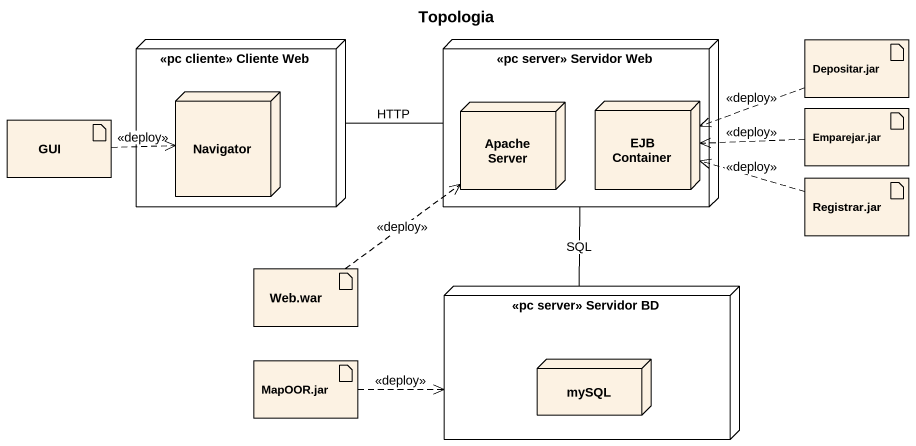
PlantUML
@startuml
title Topologia
node "<<pc cliente>> Cliente Web" as pc_cliente_Cliente_Web {
  node Navigator
}
node "<<pc server>> Servidor Web" as pc_server_Servidor_Web {
  node "Apache Server" as Apache_Server
  node "EJB Container" as EJB_Container
}
artifact "Depositar.jar" as Depositar_jar
artifact "Emparejar.jar" as Emparejar_jar
artifact GUI
artifact "Registrar.jar" as Registrar_jar
artifact "Web.war" as Web_war
node "<<pc server>> Servidor BD" as pc_server_Servidor_BD {
  node mySQL
}
artifact "MapOOR.jar" as MapOOR_jar
pc_cliente_Cliente_Web -right- pc_server_Servidor_Web : HTTP
Depositar_jar .left.> EJB_Container : <<deploy>>
Emparejar_jar .left.> EJB_Container : <<deploy>>
GUI .right.> Navigator : <<deploy>>
Registrar_jar .left.> EJB_Container : <<deploy>>
Web_war .up.> Apache_Server : <<deploy>>
pc_server_Servidor_BD -up- pc_server_Servidor_Web : SQL
MapOOR_jar .right.> pc_server_Servidor_BD : <<deploy>>
@enduml
